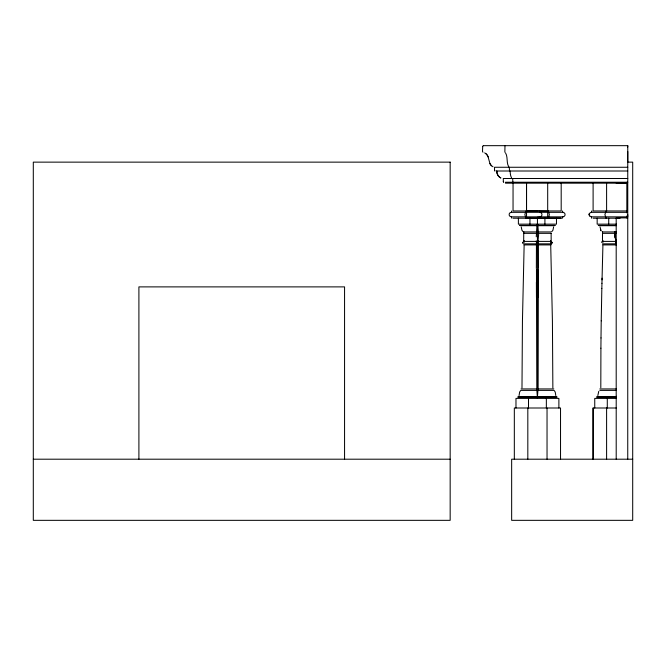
<?xml version="1.0" encoding="UTF-8"?>
<svg xmlns="http://www.w3.org/2000/svg" width="666" height="666" viewBox="0 0 666 666"><rect width="100%" height="100%" fill="white"/><g stroke="black" fill="none" stroke-linecap="round" stroke-linejoin="round"><path stroke-width="1" d="M513.045 218.207L561.188 218.207L538.078 218.207L538.078 216.875M547.693 211.18L539.618 211.097L539.726 212.312C542.773 212.479 542.773 216.683 539.726 216.841L539.252 218.198M547.036 408L547.036 459.199M547.693 218.182L547.693 183.1M561.188 183.1L561.188 210.956L526.531 210.947L526.54 183.092L526.531 218.182L538.078 218.207M562.828 216.85L511.396 216.85C508.349 216.683 508.349 212.479 511.396 212.312L562.828 212.321C565.875 212.479 565.875 216.683 562.828 216.85L562.495 218.182M562.828 212.321L562.495 210.98M591.533 218.032L591.466 216.85L589.693 215.975M591.799 210.98L591.466 212.321C589.76 212.454 588.086 214.619 589.693 215.984M627.755 216.85L627.755 214.585M627.755 147.061L627.755 145.671M627.763 161.73L627.763 151.473M538.503 268.531L538.403 241.4M523.684 241.85L523.742 231.626M602.464 241.85L602.522 231.626M600.915 348.185L600.807 387.737M600.907 348.193L601.007 337.937M538.603 240.892L538.553 241.383M600.998 337.945L601.223 320.862M601.223 320.862L601.839 288.411M601.831 288.411L601.956 283.283M601.947 283.291L602.905 245.712M602.031 279.87L602.072 278.163M524.125 245.712L522.444 320.862L521.986 387.92M524.217 242.299L524.267 240.593M602.996 242.307L603.038 240.593M537.986 240.959L538.628 234.748L537.728 224.151M522.577 242.624L523.667 241.4L551.19 241.4L552.28 242.624M552.28 242.624L551.956 243.481M596.403 397.103L616.208 397.103L616.383 396.27M589.027 214.585L589.327 213.62M519.064 395.504L519.638 392.058L520.471 390.775M597.835 395.504L598.767 391.333M553.613 226.956L552.905 230.303L551.873 231.552M601.39 242.307L602.447 241.4L616.208 241.408M482.692 146.329L482.5 151.482L482.992 152.239M511.671 211.005L511.396 212.312M504.978 145.771L504.861 152.231M482.692 146.329L483.225 145.771M606.052 210.989L604.903 214.585L606.06 218.182M525.998 210.98L524.85 214.577L525.998 218.182M548.226 218.182L549.383 214.585L548.235 210.98M539.726 216.841L540.392 216.641M483.591 145.671L627.763 145.663L627.747 459.199M627.763 162.138L632.7 162.138L632.7 520.337L511.655 520.337L511.655 459.199L632.7 459.199M627.755 167.266L494.53 167.266L494.53 170.13A0.924 0.849 -90 0 0 495.021 170.971A0.924 0.849 90 0 1 494.555 170.13M496.728 171.004L627.755 171.004M627.755 178.496L503.313 178.496L503.313 181.36A0.924 0.849 -90 0 0 503.796 182.201A0.924 0.849 90 0 1 503.338 181.36M627.763 182.234L505.502 182.234L505.502 183.167L626.714 183.167M616.2 183.1L626.789 183.1M626.748 210.956L593.106 210.964L593.106 183.1M626.714 212.321L591.458 212.321L591.458 211.322M626.714 216.85L591.458 216.85L591.458 217.849M627.755 217.899L616.192 217.899L616.208 459.199M593.106 218.215L620.054 218.207M616.5 224.151L597.161 224.151L597.161 218.207M519.472 225.416L555.386 225.416M598.251 225.416L616.5 225.416M520.196 225.691L554.661 225.691M598.975 225.691L616.208 225.691M523.667 231.935L551.19 231.935M602.447 231.935L616.208 231.935M523.667 233.333L551.19 233.333M602.447 233.333L616.208 233.333M523.667 243.839L551.19 243.839M602.447 243.839L616.208 243.839M523.667 244.913L551.19 244.913L551.123 233.341M602.447 244.913L616.208 244.913L614.71 231.676L616.208 244.963M521.028 388.936L553.829 388.936M599.808 388.944L616.208 388.944M521.028 390.384L553.829 390.384M599.808 390.384L616.208 390.384M518.215 396.811L556.643 396.811M596.994 396.819L616.3 396.819M517.624 397.094L557.226 397.094M616.208 398.401L594.746 398.401L594.746 408M593.106 407.992L593.106 459.199L593.106 408L616.208 408M33.3 459.199L450.166 459.199M538.178 210.956L513.045 210.956L513.045 183.092M539.46 210.997L539.185 210.956A1.482 1.049 -89.9 0 1 539.46 210.997L539.618 211.097M511.738 218.182L511.396 216.85M484.657 152.88L486.063 153.829A7.517 6.868 90 0 1 488.103 156.901L489.943 163.561A7.517 6.868 -90 0 0 491.583 165.809L493.007 166.783M536.413 282.193L536.48 297.56L536.48 269.622L536.879 388.936M536.455 241.4L536.355 268.531M522.985 231.552L521.953 230.303L521.245 226.956M554.387 390.775L555.219 392.066L555.794 395.504M522.893 243.481L522.577 242.624M505.527 152.88C508.075 157.084 506.193 162.571 508.724 166.783M509.482 170.937L509.315 167.266M512.853 182.168L512.678 178.496M600.024 226.956L601.165 231.01M536.305 241.383L536.255 240.892M600.482 229.487L600.732 230.303M552.863 387.92L552.414 320.862L550.732 245.712M615.867 241.958L614.86 232.9M614.876 233.017L615.759 241.117M614.918 233.267L615.767 241.259M614.926 233.425L615.775 241.533M550.591 240.593L550.64 242.299M538.378 297.56L538.369 269.622L538.136 387.545L537.429 397.094L536.829 388.852M626.831 182.234L626.831 212.895M626.831 215.959L626.831 218.007M608.724 218.207L608.724 224.151M607.284 398.401L607.284 408M606.601 183.1L606.601 210.956M606.601 408L606.601 459.199M560.531 459.199L560.531 408L514.327 408L514.327 459.199M558.882 408L558.882 398.393L515.975 398.393L515.975 408M556.476 218.207L556.476 224.151L518.381 224.151L518.381 218.207M546.353 398.393L546.353 408M544.913 218.207L544.913 224.151M537.429 218.207L537.429 398.393M537.129 224.151L536.255 236.796M529.953 218.207L529.953 224.151M528.504 398.393L528.504 408M527.822 408L527.822 459.199M513.519 182.234L513.519 183.167M344.563 459.199L344.563 286.888L138.903 286.888L138.903 459.199M491.591 165.801A7.517 6.868 90 0 1 489.951 163.561M486.063 153.829A7.517 6.868 -90 0 1 488.095 156.91M511.555 177.764A7.526 2.697 -90 0 1 510.173 171.012M450.166 162.138L33.3 162.138L33.3 520.337L450.166 520.337L450.166 162.138M496.769 171.004A7.484 6.835 90 0 0 500.782 177.955A7.484 6.835 -90 0 1 496.769 171.004"/></g></svg>
